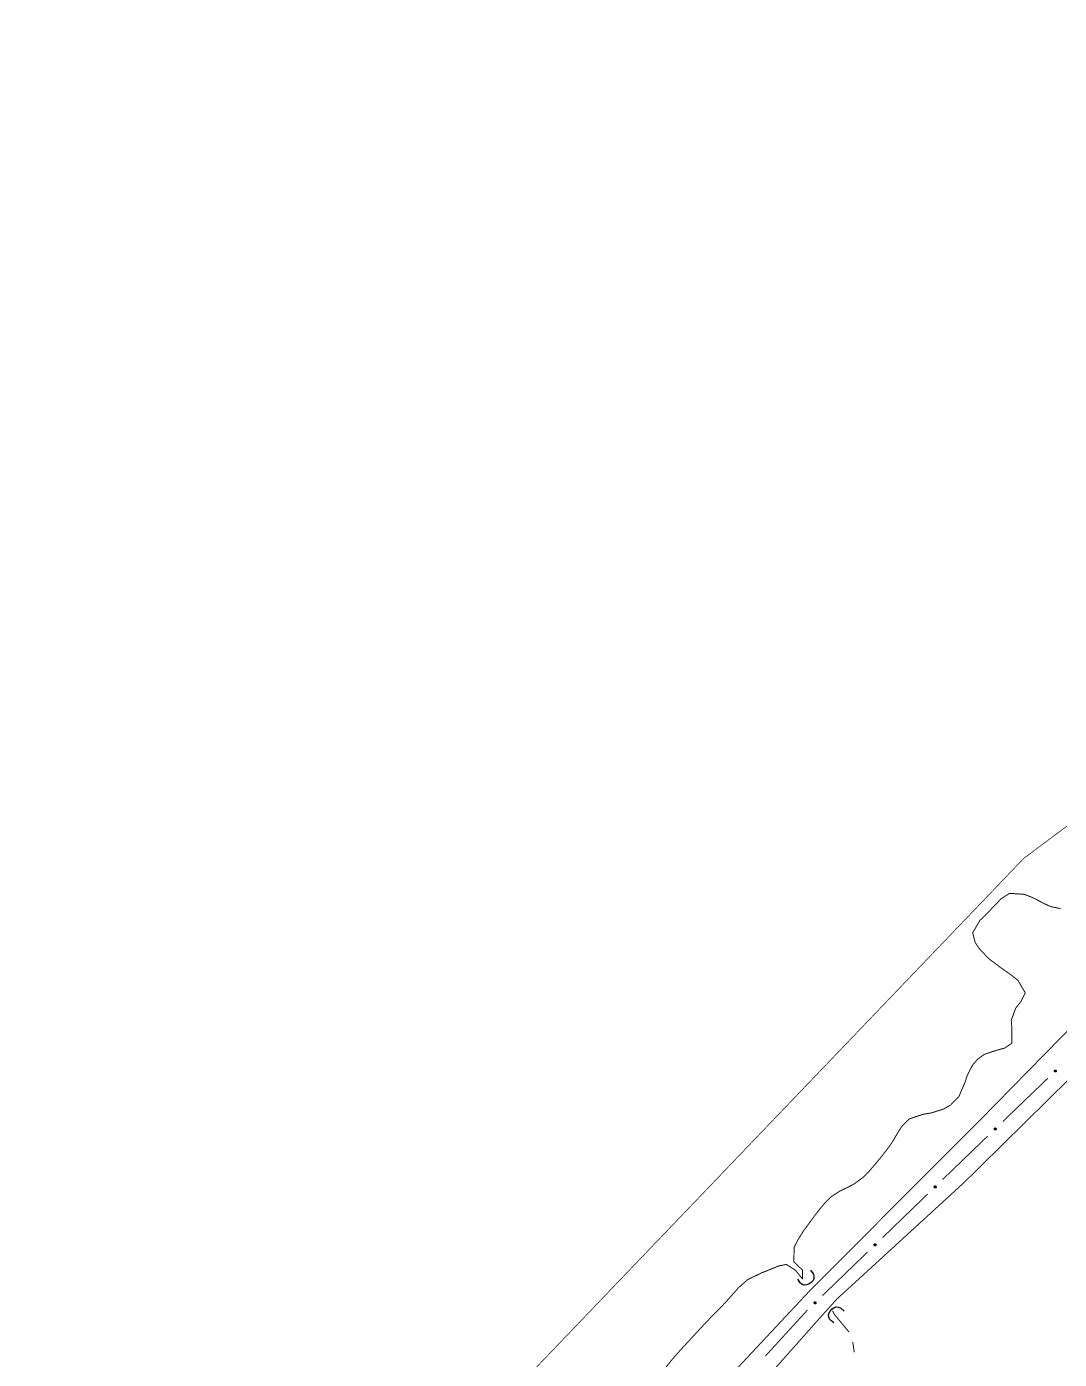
# Model space of a CAD drawing. Extents: x 204256 to 207861, y 4845615 to 4848347.
# Drawn here: x 204255.8 to 204453.7, y 4845878 to 4846133.5 of the extents above; entities that cross this region are included whole.
import ezdxf

# ---------------------------------------------------------------- set-up
doc = ezdxf.new("R2010")
doc.units = 0
doc.header["$LTSCALE"] = 1.5
doc.header["$MEASUREMENT"] = 0
doc.linetypes.add('PHANTOMX2', pattern=[5, 2.5, -0.5, 0.5, -0.5, 0.5, -0.5])
doc.linetypes.add('TRACO_25', pattern=[8, 3, -1, 1, -1, 1, -1])
for name, color, linetype in [('HD-CURSO-INTER', 170, 'CONTINUOUS'), ('HD-CURSO-PERENE', 170, 'CONTINUOUS'), ('LM-LIM-SETOR-FISCAL', 7, 'CONTINUOUS'), ('SV-EIXO-RUA-N-PAV', 6, 'CONTINUOUS'), ('SV-PONTE-BUEIRO', 249, 'CONTINUOUS'), ('SV-RUA-NAO-PAV-S-GUIA-C-GUIA', 7, 'PHANTOMX2')]:
    doc.layers.add(name, color=color, linetype=linetype)
doc.linetypes.add('Limite', pattern='A,20,-3,[130,ltypeshp.shx,S=6.35,R=0,X=0,Y=0],-3,20', length=46)

# ---------------------------------------------------------------- blocks, each defined once
blk = doc.blocks.new('COD119', base_point=(204405.91, 4845892.55))
at = {"layer": 'SV-PONTE-BUEIRO'}
blk.add_lwpolyline([(204404.4, 4845890.55), (204404.4, 4845891.383333), (204404.4, 4845891.508333), (204404.525833, 4845891.841667), (204404.7775, 4845892.216667), (204405.155, 4845892.425), (204405.658333, 4845892.55), (204406.161667, 4845892.55), (204406.665, 4845892.425), (204407.0425, 4845892.216667), (204407.294167, 4845891.841667), (204407.42, 4845891.508333), (204407.42, 4845891.383333), (204407.42, 4845890.55)], dxfattribs=at)

msp = doc.modelspace()

# ---------------------------------------------------------------- linework, layer by layer
at = {"layer": 'HD-CURSO-INTER', "const_width": 0.18}
for points in [[(204410.29, 4845887.08), (204410.18, 4845887.27)], [(204410.59, 4845886.53), (204410.29, 4845887.08)], [(204410.83, 4845886.24), (204410.59, 4845886.53)], [(204411.55, 4845885.36), (204410.83, 4845886.24)], [(204412.1, 4845884.7), (204411.55, 4845885.36)], [(204413.38, 4845883.17), (204412.1, 4845884.7)], [(204414.11, 4845881.09), (204414.04, 4845881.29)], [(204414.22, 4845880.31), (204414.11, 4845881.09)], [(204414.33, 4845879.57), (204414.22, 4845880.31)], [(204414.37, 4845879.32), (204414.33, 4845879.57)]]:
    msp.add_lwpolyline(points, dxfattribs=at)
at = {"layer": 'HD-CURSO-PERENE', "const_width": 0.18}
msp.add_lwpolyline([(204377.95, 4845876.06), (204379.64, 4845878.15), (204381.64, 4845880.38), (204382.66, 4845881.48), (204384.08, 4845883.01), (204385.1, 4845884.12), (204386.62, 4845885.72), (204388.71, 4845887.85), (204389.75, 4845888.94), (204391.17, 4845890.55), (204392.18, 4845891.69), (204393.99, 4845893.28), (204396.6, 4845894.53), (204398.07, 4845895.11), (204399.89, 4845895.87), (204401.37, 4845896.15), (204403.05, 4845895.07), (204404.42, 4845893.41), (204404.46, 4845895.07), (204402.76, 4845896.66), (204402.87, 4845899.52), (204403.67, 4845901.06), (204404.62, 4845902.55), (204406.34, 4845904.91), (204407.91, 4845906.96), (204408.89, 4845908.12), (204409.98, 4845909.16), (204411.68, 4845910.25), (204413.04, 4845910.91), (204414.37, 4845911.6), (204416.11, 4845912.89), (204417.17, 4845913.97), (204418.16, 4845915.12), (204419.52, 4845916.74), (204421.34, 4845919.12), (204422.58, 4845921.18), (204423.39, 4845922.5), (204424.87, 4845924.05), (204427.62, 4845924.95), (204429.17, 4845925.21), (204431.5, 4845925.95), (204432.84, 4845926.72), (204434.4, 4845928.3), (204435.57, 4845931.03), (204436.06, 4845932.47), (204437.02, 4845934.35), (204438, 4845935.5), (204439.26, 4845936.41), (204441.5, 4845937.18), (204443.1, 4845937.6), (204444.55, 4845938.53), (204444.58, 4845941.31), (204444.45, 4845942.97), (204445.32, 4845945.32), (204446.32, 4845946.59), (204447.14, 4845948.22), (204445.74, 4845950.6), (204444.38, 4845951.69), (204442.48, 4845953.02), (204440.16, 4845954.77), (204438.41, 4845956.59), (204437.51, 4845957.94), (204437.06, 4845959.75), (204438.47, 4845962.14), (204439.67, 4845963.29), (204441.46, 4845965.17), (204442.54, 4845966.29), (204444.13, 4845967.3), (204446.98, 4845967.11), (204448.51, 4845966.5), (204450.58, 4845965.43), (204451.97, 4845964.76), (204453.91, 4845964.37)], dxfattribs=at)
at = {"layer": 'LM-LIM-SETOR-FISCAL', "linetype": 'Limite', "ltscale": 0.1, "const_width": 0.13, "flags": 128}
msp.add_lwpolyline([(204255.91, 4845774.54), (204446.84, 4845974), (204535.1, 4846039.96), (204560.77, 4846069.41), (204570.54, 4846097.54), (204632.4, 4846153.82), (204654.94, 4846153.05), (205078.23, 4846433.21), (204983.84, 4846565.04), (204273.38, 4846554.21), (204347.03, 4846594.12), (204378.32, 4846626.2), (204398.13, 4846660.67), (204526.98, 4846971.03), (204438.64, 4847114.19), (204402.08, 4847237.98), (204373.18, 4847447.79), (204373.2, 4847552.6), (204365.79, 4847552.5), (205446.22, 4847576.17), (205460.3, 4847496.97), (205556.14, 4847515.7), (205660.88, 4847539.89), (205654.63, 4847591.47), (205807.66, 4847598.84), (205876.3, 4847605.11), (205880.92, 4847594.37), (205947.96, 4847607.22), (205959.47, 4847609.16), (205968.56, 4847603.73), (205972.79, 4847599.34), (206017.95, 4847599.66), (206211.07, 4847610.99), (206253.35, 4847609.47), (206274.49, 4847604.21), (206283.85, 4847619.28), (206186.17, 4847750.07), (206524.96, 4848001.52), (206519.68, 4848013.26), (206960.49, 4848346.74), (206966.87, 4848336.83), (206987.16, 4848307.84), (207005.71, 4848281.99), (207017.4, 4848267.11), (206974.73, 4848235.13), (206955.48, 4848219.86), (206950.26, 4848216.07), (206955.58, 4848209.27), (206959.42, 4848202.77), (206982.67, 4848172.12), (206995.35, 4848155.22), (207005.92, 4848142.54), (207020.41, 4848120.82), (207031.95, 4848105.77), (207060.87, 4848065.4), (207066.5, 4848058.01), (207069.11, 4848053.33), (207069.26, 4848049.8), (207069.37, 4848045.04), (207075.04, 4848034.33), (207087.01, 4848019.05), (207090.77, 4848014.03), (207100.06, 4848001.48), (207111.59, 4847986.15), (207126.09, 4847965.9), (207130.37, 4847960.22), (207134.22, 4847955.66), (207145.03, 4847940.16), (207159.13, 4847921.36), (207169.47, 4847906.92), (207186.34, 4847883.83), (207193.03, 4847885.67), (207202.51, 4847892.47), (207242.67, 4847921.29), (207248.23, 4847915.4), (207260.72, 4847896.98), (207285.87, 4847860.83), (207310.76, 4847826.26), (207315.6, 4847819.35), (207328.91, 4847799.72), (207333.8, 4847793.43), (207340.01, 4847785.42), (207350.49, 4847771.92), (207365.1, 4847750.55), (207367.63, 4847745.51), (207368.81, 4847743.14), (207390.62, 4847713.26), (207400.06, 4847698.96), (207410.24, 4847685.38), (207427.79, 4847661.69), (207431.06, 4847656.73), (207440.44, 4847642.51), (207457.67, 4847619.01), (207463.75, 4847610.71), (207498.88, 4847562.81), (207506.17, 4847553.18), (207511.91, 4847545.61), (207531.85, 4847519.47), (207540.14, 4847507.78), (207556.36, 4847486.66), (207571.87, 4847465.34), (207564.83, 4847458.43), (207551.89, 4847445.71), (207534.74, 4847428.33), (207518.94, 4847409.14), (207499.11, 4847384.81), (207498.17, 4847383.65), (207496.47, 4847381.56), (207486.15, 4847368.88), (207482.26, 4847364.11), (207477.47, 4847358.01), (207465.6, 4847339.64), (207465.56, 4847339.57), (207453.37, 4847317.61), (207438.93, 4847286.56), (207430.8, 4847269.09), (207410.93, 4847225.64), (207406.21, 4847217.15), (207396.71, 4847200.13), (207391.02, 4847192.25), (207379.11, 4847175.75), (207360.52, 4847152.72), (207355.52, 4847146.52), (207336.47, 4847121.03), (207323.47, 4847103.64), (207318.06, 4847094.89), (207310.15, 4847082.08), (207305.19, 4847073.38), (207304.65, 4847072.43), (207303.79, 4847070.78), (207287.7, 4847039.93), (207271.61, 4847010.96), (207261.28, 4846991.91), (207237.73, 4846950.07), (207236, 4846947.01), (207246.02, 4846928.73), (207251.02, 4846918.92), (207261.83, 4846899.5), (207265.63, 4846893.3), (207284.85, 4846863.07), (207289.66, 4846855.66), (207307.47, 4846827.84), (207314.88, 4846816.63), (207320.06, 4846808.15), (207332.53, 4846791.25), (207339.11, 4846782.58), (207345.12, 4846773.87), (207348.76, 4846768.8), (207357.76, 4846756.36), (207363.08, 4846749.04), (207366.95, 4846743.73), (207375.37, 4846734.54), (207383.22, 4846728.41), (207384.7, 4846727.73), (207392.17, 4846724.3), (207394.9, 4846723.05), (207402.49, 4846720.73), (207417.51, 4846716.14), (207437.03, 4846709.56), (207455.89, 4846703.64), (207460.62, 4846701.8), (207464.4, 4846700.29), (207467.39, 4846699.09), (207481.11, 4846693.55), (207488.13, 4846690.92), (207492.95, 4846689.16), (207510.17, 4846679.84), (207529.47, 4846668.22), (207543.72, 4846659.45), (207561.49, 4846646.95), (207570.84, 4846639.98), (207577.05, 4846635.29), (207586.86, 4846628.1), (207606.11, 4846612.63), (207623.66, 4846599.69), (207639.45, 4846588.94), (207662.08, 4846572.67), (207671.27, 4846565.58), (207685.28, 4846561.61), (207697.24, 4846558.13), (207709.78, 4846554.65), (207731.23, 4846549.14), (207735.6, 4846547.91), (207745.02, 4846545.25), (207762.81, 4846541.24), (207775.65, 4846538.39), (207787.75, 4846535.54), (207783.77, 4846513.63), (207781.5, 4846502.37), (207779.56, 4846492.81), (207778.5, 4846480), (207783.13, 4846476.08), (207788.36, 4846474.34), (207788.71, 4846474.22), (207798.97, 4846471.45), (207842.08, 4846460.36), (207844.37, 4846459.93), (207847.21, 4846459.39), (207851.95, 4846457.87), (207854.6, 4846457.02), (207858.96, 4846455.96), (207860.74, 4846451.34), (207859.67, 4846437.09), (207856.83, 4846420), (207854.33, 4846403.63), (207846.53, 4846396.15), (207836.81, 4846356.4), (207833.21, 4846341.98), (207827.16, 4846317.88), (207806.6, 4846238.03), (207795.3, 4846194.29), (207792.57, 4846183.36), (207787.76, 4846165.39), (207754.01, 4846025.3), (207739.36, 4845961), (207739.21, 4845960.34), (207737.77, 4845953.31), (207733.28, 4845938.2), (207726.95, 4845910.14), (207723, 4845891.36), (207741.21, 4845886.65), (207760.55, 4845879.79), (207773.24, 4845875.33), (207781.18, 4845873.09), (207785.9, 4845871.77), (207797.77, 4845868.36), (207799.24, 4845867.93), (207814.84, 4845863.98), (207831.48, 4845857.74), (207850.72, 4845850.88), (207842.01, 4845830.09), (207833.57, 4845800.72), (207825.14, 4845777.91), (207814.83, 4845746.81), (207813.3, 4845742.3), (207812.54, 4845740.05), (207809.34, 4845729.53), (207804.2, 4845714.63), (207791.7, 4845677.75), (207783.5, 4845679.57), (207766.81, 4845685.02), (207754.43, 4845688.82), (207739.64, 4845691.3), (207722.13, 4845693.94), (207717.1, 4845694.68), (207690.08, 4845700.62), (207680.08, 4845702.89), (207670.03, 4845704.98), (207667.81, 4845700.16), (207660.99, 4845676.98), (207660.54, 4845673.8), (207657.39, 4845659.57), (207656.59, 4845656.53), (207655.95, 4845653.98), (207650.56, 4845639.59), (207647.27, 4845633.02), (207644.17, 4845622.85), (207641.37, 4845615.1), (207618.1, 4845615.4), (207601.33, 4845615.86), (207592.93, 4845615.82), (207543.69, 4845617.43), (207493.78, 4845618.83), (207471.28, 4845620.61), (207442.67, 4845621.38), (207409.05, 4845621.45), (207395.8, 4845621.64), (207345.61, 4845622.76), (207297.34, 4845623.66), (207294.87, 4845656.58), (207289.29, 4845728.51), (207262.54, 4845726.7), (207256.04, 4845726.92), (207223.17, 4845727.38), (207195.16, 4845729.67), (207135.61, 4845730.44), (207094.04, 4845731.93), (207071.52, 4845732.83), (207036.85, 4845734.18), (207004.87, 4845734.18), (206995.29, 4845734.45), (206955.41, 4845735.22), (205304.22, 4845806.54), (205065.89, 4845798.29), (204762.24, 4845774.02), (204255.91, 4845774.54)], close=True, dxfattribs=at)
at = {"layer": 'SV-EIXO-RUA-N-PAV'}
for points in [[(204453.08, 4845933.26), (204453.08, 4845933.21), (204453.07, 4845933.17), (204453.05, 4845933.14), (204453.03, 4845933.11), (204453, 4845933.09), (204452.97, 4845933.07), (204452.93, 4845933.06), (204452.88, 4845933.06), (204452.83, 4845933.08), (204452.8, 4845933.09), (204452.77, 4845933.12), (204452.75, 4845933.14), (204452.74, 4845933.18), (204452.73, 4845933.22), (204452.73, 4845933.27), (204452.74, 4845933.31), (204452.76, 4845933.34), (204452.78, 4845933.37), (204452.81, 4845933.39), (204452.84, 4845933.4), (204452.88, 4845933.41), (204452.93, 4845933.41), (204452.97, 4845933.4), (204453, 4845933.38), (204453.03, 4845933.36), (204453.05, 4845933.33), (204453.07, 4845933.3), (204453.08, 4845933.26)], [(204441.55, 4845922.17), (204441.55, 4845922.12), (204441.54, 4845922.08), (204441.52, 4845922.04), (204441.49, 4845922.02), (204441.47, 4845922), (204441.44, 4845921.98), (204441.4, 4845921.97), (204441.35, 4845921.97), (204441.3, 4845921.98), (204441.27, 4845922), (204441.24, 4845922.02), (204441.22, 4845922.05), (204441.21, 4845922.08), (204441.2, 4845922.12), (204441.2, 4845922.17), (204441.21, 4845922.22), (204441.23, 4845922.25), (204441.25, 4845922.27), (204441.28, 4845922.3), (204441.31, 4845922.31), (204441.35, 4845922.32), (204441.4, 4845922.32), (204441.44, 4845922.31), (204441.47, 4845922.29), (204441.5, 4845922.27), (204441.52, 4845922.24), (204441.54, 4845922.21), (204441.55, 4845922.17)], [(204430.04, 4845911.06), (204430.04, 4845911.01), (204430.03, 4845910.96), (204430.01, 4845910.93), (204429.98, 4845910.91), (204429.96, 4845910.88), (204429.92, 4845910.87), (204429.88, 4845910.86), (204429.83, 4845910.86), (204429.79, 4845910.87), (204429.76, 4845910.89), (204429.73, 4845910.91), (204429.71, 4845910.94), (204429.69, 4845910.97), (204429.68, 4845911.01), (204429.69, 4845911.06), (204429.7, 4845911.1), (204429.71, 4845911.13), (204429.74, 4845911.16), (204429.77, 4845911.18), (204429.8, 4845911.2), (204429.84, 4845911.21), (204429.89, 4845911.21), (204429.93, 4845911.2), (204429.96, 4845911.18), (204429.99, 4845911.16), (204430.01, 4845911.13), (204430.03, 4845911.1), (204430.04, 4845911.06)], [(204418.53, 4845899.94), (204418.53, 4845899.89), (204418.52, 4845899.84), (204418.5, 4845899.81), (204418.48, 4845899.79), (204418.45, 4845899.77), (204418.42, 4845899.75), (204418.38, 4845899.74), (204418.33, 4845899.74), (204418.29, 4845899.75), (204418.25, 4845899.77), (204418.23, 4845899.79), (204418.21, 4845899.82), (204418.19, 4845899.85), (204418.18, 4845899.89), (204418.18, 4845899.94), (204418.19, 4845899.98), (204418.21, 4845900.01), (204418.23, 4845900.04), (204418.26, 4845900.06), (204418.29, 4845900.08), (204418.33, 4845900.09), (204418.38, 4845900.09), (204418.42, 4845900.08), (204418.46, 4845900.06), (204418.48, 4845900.04), (204418.5, 4845900.01), (204418.52, 4845899.98), (204418.53, 4845899.94)], [(204407.03, 4845888.82), (204407.03, 4845888.77), (204407.02, 4845888.72), (204407, 4845888.69), (204406.97, 4845888.67), (204406.95, 4845888.65), (204406.91, 4845888.63), (204406.87, 4845888.62), (204406.83, 4845888.62), (204406.78, 4845888.63), (204406.75, 4845888.65), (204406.72, 4845888.67), (204406.7, 4845888.7), (204406.69, 4845888.73), (204406.68, 4845888.77), (204406.68, 4845888.82), (204406.69, 4845888.86), (204406.71, 4845888.89), (204406.73, 4845888.92), (204406.76, 4845888.94), (204406.79, 4845888.96), (204406.83, 4845888.97), (204406.88, 4845888.97), (204406.92, 4845888.96), (204406.95, 4845888.94), (204406.98, 4845888.92), (204407, 4845888.89), (204407.02, 4845888.86), (204407.03, 4845888.82)]]:
    msp.add_lwpolyline(points, close=True, dxfattribs=at)
for points in [[(204452.88, 4845933.41), (204452.73, 4845933.22)], [(204452.91, 4845933.41), (204452.73, 4845933.2)], [(204452.84, 4845933.4), (204452.73, 4845933.27)], [(204452.86, 4845933.4), (204452.73, 4845933.25)], [(204452.93, 4845933.41), (204452.74, 4845933.18)], [(204452.81, 4845933.39), (204452.74, 4845933.31)], [(204452.82, 4845933.39), (204452.74, 4845933.29)], [(204452.95, 4845933.41), (204452.75, 4845933.16)], [(204452.97, 4845933.4), (204452.75, 4845933.14)], [(204452.98, 4845933.39), (204452.77, 4845933.13)], [(204453, 4845933.38), (204452.77, 4845933.12)], [(204453.01, 4845933.37), (204452.79, 4845933.11)], [(204453.03, 4845933.36), (204452.8, 4845933.09)], [(204453.04, 4845933.34), (204452.82, 4845933.09)], [(204453.05, 4845933.33), (204452.83, 4845933.08)], [(204453.06, 4845933.31), (204452.86, 4845933.07)], [(204453.07, 4845933.3), (204452.88, 4845933.06)], [(204453.07, 4845933.28), (204452.9, 4845933.07)], [(204453.08, 4845933.26), (204452.93, 4845933.06)], [(204453.08, 4845933.23), (204452.95, 4845933.07)], [(204453.08, 4845933.21), (204452.97, 4845933.07)], [(204453.07, 4845933.19), (204452.99, 4845933.09)], [(204453.07, 4845933.17), (204453, 4845933.09)], [(204441.35, 4845922.32), (204441.2, 4845922.12)], [(204441.37, 4845922.32), (204441.2, 4845922.11)], [(204441.31, 4845922.31), (204441.2, 4845922.17)], [(204441.33, 4845922.31), (204441.2, 4845922.15)], [(204441.4, 4845922.32), (204441.21, 4845922.08)], [(204441.28, 4845922.3), (204441.21, 4845922.22)], [(204441.29, 4845922.3), (204441.21, 4845922.2)], [(204441.44, 4845922.31), (204441.22, 4845922.05)], [(204441.42, 4845922.31), (204441.22, 4845922.07)], [(204441.45, 4845922.3), (204441.24, 4845922.04)], [(204441.47, 4845922.29), (204441.24, 4845922.02)], [(204441.48, 4845922.28), (204441.26, 4845922.01)], [(204441.5, 4845922.27), (204441.27, 4845922)], [(204441.51, 4845922.25), (204441.29, 4845921.99)], [(204441.52, 4845922.24), (204441.3, 4845921.98)], [(204441.53, 4845922.22), (204441.33, 4845921.98)], [(204441.54, 4845922.21), (204441.35, 4845921.97)], [(204441.54, 4845922.19), (204441.37, 4845921.97)], [(204441.55, 4845922.17), (204441.4, 4845921.97)], [(204441.55, 4845922.14), (204441.42, 4845921.98)], [(204441.55, 4845922.12), (204441.44, 4845921.98)], [(204441.54, 4845922.09), (204441.46, 4845921.99)], [(204441.54, 4845922.08), (204441.47, 4845922)], [(204429.84, 4845911.21), (204429.68, 4845911.01)], [(204429.89, 4845911.21), (204429.69, 4845910.97)], [(204429.86, 4845911.21), (204429.69, 4845910.99)], [(204429.8, 4845911.2), (204429.69, 4845911.06)], [(204429.82, 4845911.2), (204429.69, 4845911.04)], [(204429.78, 4845911.19), (204429.69, 4845911.09)], [(204429.77, 4845911.18), (204429.7, 4845911.1)], [(204429.93, 4845911.2), (204429.71, 4845910.94)], [(204429.91, 4845911.2), (204429.71, 4845910.96)], [(204429.94, 4845911.19), (204429.72, 4845910.93)], [(204429.96, 4845911.18), (204429.73, 4845910.91)], [(204429.97, 4845911.17), (204429.74, 4845910.9)], [(204429.99, 4845911.16), (204429.76, 4845910.89)], [(204430, 4845911.14), (204429.78, 4845910.88)], [(204430.01, 4845911.13), (204429.79, 4845910.87)], [(204430.01, 4845911.11), (204429.82, 4845910.87)], [(204430.03, 4845911.1), (204429.83, 4845910.86)], [(204430.03, 4845911.08), (204429.86, 4845910.86)], [(204430.04, 4845911.06), (204429.88, 4845910.86)], [(204430.03, 4845911.03), (204429.91, 4845910.87)], [(204430.04, 4845911.01), (204429.92, 4845910.87)], [(204430.03, 4845910.98), (204429.95, 4845910.88)], [(204430.03, 4845910.96), (204429.96, 4845910.88)], [(204418.33, 4845900.09), (204418.18, 4845899.89)], [(204418.29, 4845900.08), (204418.18, 4845899.94)], [(204418.38, 4845900.09), (204418.19, 4845899.85)], [(204418.36, 4845900.09), (204418.19, 4845899.88)], [(204418.31, 4845900.08), (204418.19, 4845899.92)], [(204418.28, 4845900.07), (204418.19, 4845899.97)], [(204418.26, 4845900.06), (204418.19, 4845899.98)], [(204418.4, 4845900.08), (204418.2, 4845899.84)], [(204418.42, 4845900.08), (204418.21, 4845899.82)], [(204418.44, 4845900.07), (204418.22, 4845899.81)], [(204418.46, 4845900.06), (204418.23, 4845899.79)], [(204418.47, 4845900.05), (204418.24, 4845899.78)], [(204418.48, 4845900.04), (204418.25, 4845899.77)], [(204418.49, 4845900.02), (204418.28, 4845899.76)], [(204418.5, 4845900.01), (204418.29, 4845899.75)], [(204418.51, 4845899.99), (204418.31, 4845899.75)], [(204418.52, 4845899.98), (204418.33, 4845899.74)], [(204418.53, 4845899.96), (204418.36, 4845899.74)], [(204418.53, 4845899.94), (204418.38, 4845899.74)], [(204418.53, 4845899.91), (204418.4, 4845899.75)], [(204418.53, 4845899.89), (204418.42, 4845899.75)], [(204418.53, 4845899.86), (204418.44, 4845899.76)], [(204418.52, 4845899.84), (204418.45, 4845899.77)], [(204406.83, 4845888.97), (204406.68, 4845888.77)], [(204406.85, 4845888.97), (204406.68, 4845888.76)], [(204406.79, 4845888.96), (204406.68, 4845888.82)], [(204406.81, 4845888.96), (204406.68, 4845888.8)], [(204406.88, 4845888.97), (204406.69, 4845888.73)], [(204406.77, 4845888.95), (204406.69, 4845888.85)], [(204406.76, 4845888.94), (204406.69, 4845888.86)], [(204406.92, 4845888.96), (204406.7, 4845888.7)], [(204406.9, 4845888.96), (204406.7, 4845888.72)], [(204406.93, 4845888.95), (204406.71, 4845888.69)], [(204406.95, 4845888.94), (204406.72, 4845888.67)], [(204406.96, 4845888.93), (204406.74, 4845888.66)], [(204406.98, 4845888.92), (204406.75, 4845888.65)], [(204406.99, 4845888.9), (204406.77, 4845888.64)], [(204407, 4845888.89), (204406.78, 4845888.63)], [(204407.01, 4845888.87), (204406.81, 4845888.63)], [(204407.02, 4845888.86), (204406.83, 4845888.62)], [(204407.02, 4845888.84), (204406.85, 4845888.62)], [(204407.03, 4845888.82), (204406.87, 4845888.62)], [(204407.03, 4845888.79), (204406.9, 4845888.63)], [(204407.03, 4845888.77), (204406.91, 4845888.63)], [(204407.02, 4845888.74), (204406.94, 4845888.64)], [(204407.02, 4845888.72), (204406.95, 4845888.65)]]:
    msp.add_lwpolyline(points, dxfattribs=at)
at = {"layer": 'SV-EIXO-RUA-N-PAV', "const_width": 0.18}
for points in [[(204451.46, 4845931.85), (204442.81, 4845923.53)], [(204439.93, 4845920.76), (204438.49, 4845919.37)], [(204437.89, 4845918.8), (204431.29, 4845912.42)], [(204438.49, 4845919.37), (204437.89, 4845918.8)], [(204428.42, 4845909.64), (204419.79, 4845901.3)], [(204416.91, 4845898.52), (204408.28, 4845890.19)], [(204405.3, 4845887.3), (204397.3, 4845878.56)], [(204405.41, 4845887.41), (204405.3, 4845887.3)]]:
    msp.add_lwpolyline(points, dxfattribs=at)
at = {"layer": 'SV-RUA-NAO-PAV-S-GUIA-C-GUIA', "linetype": 'TRACO_25', "const_width": 0.18}
for points in [[(204290.93, 4845774.9), (204297.63, 4845781.84), (204341.55, 4845824.27), (204374.58, 4845857.68), (204406.09, 4845891.38), (204437.89, 4845923.23), (204468.84, 4845954.83), (204511.41, 4845994.15), (204538.68, 4846020.49), (204566.68, 4846049.33), (204590.97, 4846074.66), (204615.22, 4846098.1), (204636.83, 4846114.41)], [(204636.84, 4846101.82), (204617.31, 4846090.38), (204590.55, 4846065.37), (204565.61, 4846039.14), (204541.48, 4846014.64), (204512.38, 4845986.42), (204484.74, 4845960.54), (204457.48, 4845933.61), (204435.35, 4845911.8), (204411.03, 4845889.51), (204408.08, 4845886.24), (204381.03, 4845855.75), (204331.97, 4845806.85), (204299.45, 4845774.99)]]:
    msp.add_lwpolyline(points, dxfattribs=at)

# ---------------------------------------------------------------- block references
at = {"layer": 'SV-PONTE-BUEIRO'}
for p, rotation in [((204405.91, 4845892.55, 2.32), 215), ((204409.9, 4845887.39, 2.32), 49)]:
    msp.add_blockref('COD119', p, dxfattribs=dict(at, rotation=rotation))

doc.saveas('drawing.dxf')
